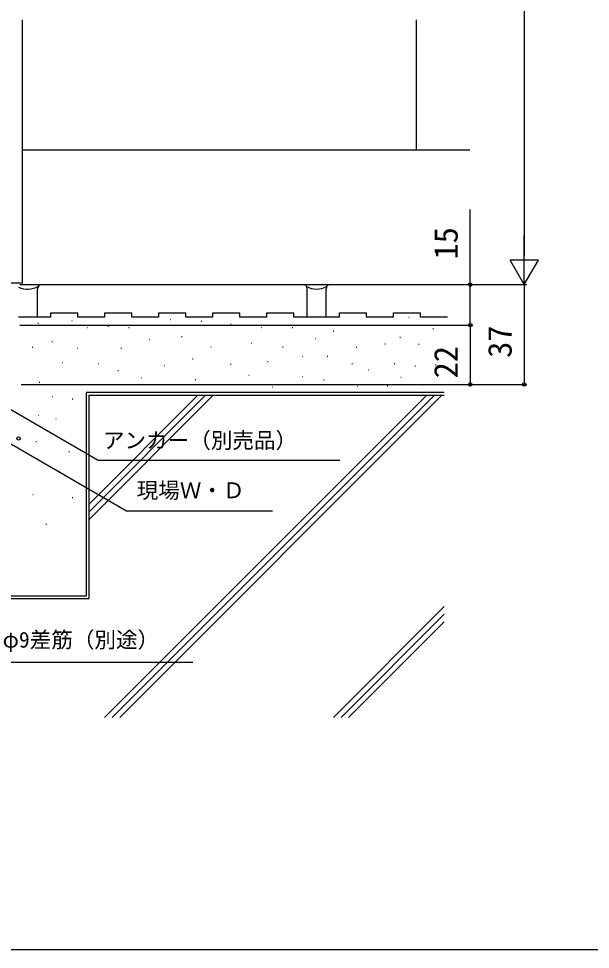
# Model space of a CAD drawing. Units: millimetres, scale not verified. Extents: x -525 to 525, y -783 to 779.
# Drawn here: x -248.5 to -36.5, y -782.9 to -437.9 of the extents above; entities that cross this region are included whole.
import ezdxf
from ezdxf.enums import TextEntityAlignment as Align

# ---------------------------------------------------------------- set-up
doc = ezdxf.new("R2010")
doc.units = ezdxf.units.MM
doc.header["$LTSCALE"] = 4
for name, color, linetype in [('0-4_YKK_12', 2, 'Continuous'), ('0-7_YKK_D', 6, 'Continuous'), ('0-8_YKK_ZWAK', 7, 'Continuous'), ('0-9_YSS_K', 3, 'Continuous'), ('0-A_YSS_KE', 3, 'Continuous')]:
    doc.layers.add(name, color=color, linetype=linetype)
doc.styles.add('ＭＳ ゴシック', font='')
doc.styles.get('ＭＳ ゴシック').set_extended_font_data('MS Gothic')

msp = doc.modelspace()

# ---------------------------------------------------------------- linework, layer by layer
at = {"layer": '0-4_YKK_12'}
for q in [(-246.976, -438.311), (-272.476, -536.026)]:
    msp.add_line((-246.976, -536.026), q, dxfattribs=at)
at = {"layer": '0-7_YKK_D'}
for p, q in [((-61.02, -271.526), (-61.02, -526.026)), ((-61.02, -536.526), (-61.02, -518.339)), ((-61.02, -536.526), (-66.27, -527.433)), ((-55.77, -527.433), (-66.27, -527.433)), ((-61.02, -536.526), (-55.77, -527.433)), ((-248.076, -536.526), (-60.02, -536.526)), ((-248.076, -536.526), (-60.02, -536.526)), ((-248.076, -536.526), (-80.02, -536.526)), ((-61.02, -536.526), (-61.02, -573.526)), ((-247.976, -551.526), (-80.02, -551.526)), ((-247.976, -551.526), (-80.02, -551.526)), ((-81.02, -551.526), (-81.02, -573.526)), ((-247.476, -573.526), (-60.02, -573.526)), ((-247.476, -573.526), (-80.02, -573.526))]:
    msp.add_line(p, q, dxfattribs=at)
for points in [[(-81.02, -551.526), (-81.02, -536.526), (-81.02, -508.612)], [(-264.353, -575.297), (-262.145, -576.572), (-218.918, -601.529), (-129.419, -601.529)], [(-270.475, -584.546), (-268.267, -585.821), (-208.422, -620.372), (-154.393, -620.372)], [(-276.722, -662.931), (-274.514, -664.206), (-253.214, -676.504), (-183.89, -676.504)]]:
    msp.add_lwpolyline(points, dxfattribs=at)
for centre in [(-81.02, -536.526), (-81.02, -551.526), (-81.02, -551.526), (-81.02, -573.526), (-61.02, -573.526), (-248.476, -593.525)]:
    msp.add_circle(centre, 0.637, dxfattribs=at)
at = {"layer": '0-8_YKK_ZWAK'}
msp.add_lwpolyline([(-525, -782.9), (525, -782.9), (525, 747.1)], dxfattribs=at)
at = {"layer": '0-9_YSS_K'}
for p, q in [((-101.02, -438.311), (-101.02, -486.525)), ((-246.976, -486.525), (-81.201, -486.525)), ((-236.478, -547.025), (-226.478, -547.025)), ((-236.478, -548.525), (-236.478, -547.025)), ((-216.478, -547.025), (-206.478, -547.025)), ((-216.478, -548.525), (-216.478, -547.025)), ((-206.478, -548.525), (-206.478, -547.025)), ((-196.478, -547.025), (-186.478, -547.025)), ((-196.478, -548.525), (-196.478, -547.025)), ((-186.478, -548.525), (-186.478, -547.025)), ((-166.478, -548.525), (-166.478, -547.025)), ((-146.478, -548.525), (-146.478, -547.025)), ((-129.478, -547.025), (-119.478, -547.025)), ((-129.478, -548.525), (-129.478, -547.025)), ((-119.478, -548.525), (-119.478, -547.025)), ((-109.478, -547.025), (-99.478, -547.025)), ((-109.478, -548.525), (-109.478, -547.025)), ((-103.827, -548.52), (-103.627, -548.52)), ((-236.478, -548.525), (-248.476, -548.525)), ((-241.335, -550.838), (-241.135, -550.838)), ((-228.785, -549.777), (-228.585, -549.777)), ((-215.356, -551.937), (-215.156, -551.937)), ((-196.478, -548.525), (-206.478, -548.525)), ((-192.308, -549.47), (-192.108, -549.47)), ((-176.478, -548.525), (-186.478, -548.525)), ((-180.743, -550.013), (-180.543, -550.013)), ((-169.895, -551.13), (-169.695, -551.13)), ((-156.478, -548.525), (-166.478, -548.525)), ((-129.478, -548.525), (-146.478, -548.525)), ((-122.591, -551.567), (-122.391, -551.567)), ((-109.478, -548.525), (-119.478, -548.525)), ((-222.971, -552.399), (-222.771, -552.399)), ((-207.741, -552.399), (-207.541, -552.399)), ((-158.472, -552.399), (-158.272, -552.399)), ((-147.05, -552.399), (-146.85, -552.399)), ((-131.819, -553.668), (-131.619, -553.668)), ((-94.91, -552.813), (-94.71, -552.813)), ((-236.152, -557.551), (-235.952, -557.551)), ((-200.126, -556.668), (-199.926, -556.668)), ((-188.084, -555.8), (-187.884, -555.8)), ((-162.28, -558.207), (-162.08, -558.207)), ((-138.434, -556.476), (-138.234, -556.476)), ((-112.69, -558.422), (-112.49, -558.422)), ((-107.072, -555.986), (-106.872, -555.986)), ((-100.198, -558.63), (-99.998, -558.63)), ((-243.457, -559.734), (-243.257, -559.734)), ((-226.663, -560.021), (-226.463, -560.021)), ((-210.549, -560.014), (-210.349, -560.014)), ((-177.232, -559.524), (-177.032, -559.524)), ((-150.599, -559.526), (-150.399, -559.526)), ((-123.31, -559.725), (-123.11, -559.725)), ((-232.259, -565.347), (-232.059, -565.347)), ((-218.895, -565.745), (-218.695, -565.745)), ((-183.965, -564.057), (-183.765, -564.057)), ((-156.203, -565.014), (-156.003, -565.014)), ((-143.24, -563.191), (-143.04, -563.191)), ((-134.016, -562.992), (-133.816, -562.992)), ((-124.876, -565.756), (-124.676, -565.756)), ((-109.187, -565.769), (-108.987, -565.769)), ((-211.693, -568.39), (-211.493, -568.39)), ((-194.401, -566.533), (-194.201, -566.533)), ((-169.895, -566.014), (-169.695, -566.014)), ((-118.783, -568.041), (-118.583, -568.041)), ((-101.52, -566.562), (-101.32, -566.562)), ((-93.852, -566.297), (-93.652, -566.297)), ((-202.933, -571.014), (-202.733, -571.014)), ((-183.019, -571.694), (-182.819, -571.694)), ((-163.169, -570.123), (-162.969, -570.123)), ((-143.242, -570.553), (-143.042, -570.553)), ((-135.441, -571.856), (-135.241, -571.856)), ((-106.807, -570.792), (-106.607, -570.792)), ((-240.817, -572.682), (-240.617, -572.682)), ((-154.504, -574.455), (-154.304, -574.455)), ((-122.972, -574.134), (-122.772, -574.134)), ((-111.831, -573.965), (-111.631, -573.965)), ((-98.876, -573.7), (-98.676, -573.7)), ((-235.954, -577.921), (-235.754, -577.921)), ((-228.592, -578.795), (-228.392, -578.795)), ((-222.476, -577.525), (-90.657, -577.525)), ((-176.363, -577.525), (-222.476, -623.638)), ((-179.192, -577.525), (-222.476, -620.81)), ((-182.02, -577.525), (-222.476, -617.981)), ((-222.476, -577.525), (-222.476, -652.9)), ((-97.167, -577.525), (-216.626, -696.984)), ((-94.339, -577.525), (-213.797, -696.984)), ((-91.511, -577.525), (-210.969, -696.984)), ((-241.153, -584.853), (-240.953, -584.853)), ((-234.705, -586.13), (-234.504, -586.13)), ((-242.04, -594.688), (-241.84, -594.688)), ((-229.814, -598.355), (-229.614, -598.355)), ((-233.482, -605.69), (-233.282, -605.69)), ((-243.262, -614.248), (-243.062, -614.248)), ((-228.592, -615.471), (-228.392, -615.471)), ((-238.372, -625.251), (-238.172, -625.251)), ((-413.52, -652.9), (-222.476, -652.9)), ((-90.657, -655.868), (-131.773, -696.984)), ((-90.657, -658.697), (-128.944, -696.984)), ((-90.657, -661.525), (-126.116, -696.984))]:
    msp.add_line(p, q, dxfattribs=at)
for points in [[(-216.478, -548.525), (-226.478, -548.525), (-226.478, -547.025)], [(-176.478, -548.525), (-176.478, -547.025), (-166.478, -547.025)], [(-156.478, -548.525), (-156.478, -547.025), (-146.478, -547.025)], [(-89.478, -548.525), (-99.478, -548.525), (-99.478, -547.025)]]:
    msp.add_lwpolyline(points, dxfattribs=at)
for centre, radius, start, end in [((-245.132, -530.506), 7.692, 244.23156, 301.2405), ((-137.978, -531.047), 7.15, 237.58075, 302.41925)]:
    msp.add_arc(centre, radius, start, end, dxfattribs=at)
at = {"layer": '0-A_YSS_KE'}
for p, q in [((-241.476, -548.525), (-241.476, -538.025)), ((-239.976, -536.525), (-142.978, -536.525)), ((-141.478, -548.525), (-141.478, -538.025)), ((-134.478, -548.525), (-134.478, -538.025)), ((-132.978, -536.525), (-89.657, -536.525)), ((-90.657, -576.525), (-223.476, -576.525)), ((-223.476, -576.525), (-223.476, -651.984)), ((-223.476, -651.984), (-413.52, -651.984))]:
    msp.add_line(p, q, dxfattribs=at)
for centre, start, end in [((-239.976, -538.025), 90, 180), ((-142.978, -538.025), 0, 90), ((-132.978, -538.025), 90, 180)]:
    msp.add_arc(centre, 1.5, start, end, dxfattribs=at)

# ---------------------------------------------------------------- texts
at = {"layer": '0-7_YKK_D', "style": 'ＭＳ ゴシック'}
for s, p in [('15', (-83.02, -527.18)), ('37', (-63.02, -563.651)), ('22', (-83.02, -571.253))]:
    msp.add_text(s, height=8.798, rotation=90, dxfattribs=at).set_placement(p, align=Align.BOTTOM_LEFT)
for s, p in [('アンカー（別売品）', (-217.215, -598.924)), ('現場Ｗ・Ｄ', (-204.699, -617.441)), ('φ9差筋（別途）', (-254.413, -672.82))]:
    msp.add_text(s, height=5.865, dxfattribs=at).set_placement(p, align=Align.BOTTOM_LEFT)

doc.saveas('drawing.dxf')
